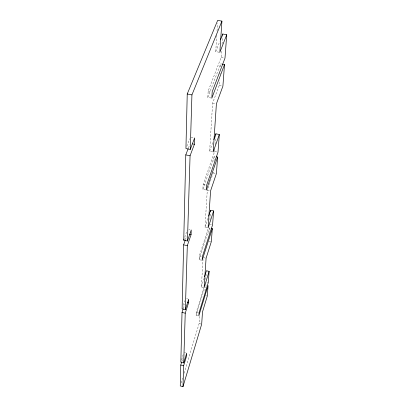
<?xml version="1.0" encoding="UTF-8"?>
<svg xmlns="http://www.w3.org/2000/svg" width="407" height="407" viewBox="0 0 407 407"><rect width="100%" height="100%" fill="white"/><g stroke="black" fill="none" stroke-linecap="round" stroke-linejoin="round"><path stroke-width="0.31" stroke-dasharray="2.04 1.53" d="M197.751 315.593L196.113 315.201L196.276 312.2L203.765 287.937M201.541 260.205L199.104 259.651L199.303 255.901L208.262 228.317M205.764 189.932L202.884 189.316L203.144 184.493L214.642 151.501L214.774 149.603M211.253 98.056L207.829 97.385L208.175 90.959L221.138 57.412L221.622 50.453M184.112 373.239L199.115 323.57L199.562 316.229M203.566 287.469L201.353 286.95L203.037 259.442M207.489 227.757L205.011 227.203L207.285 190.135L207.835 188.512M212.591 151.892L209.661 151.287L212.612 103.068L219.205 85.45L219.546 80.51M219.256 52.254L215.766 51.597L216.758 35.348M217.028 30.973L217.486 23.474M204.996 291.158L205.296 286.823M205.81 279.4L206.151 274.455M208.974 233.537L209.361 227.956L210.541 228.215M209.931 219.719L210.363 213.426M208.043 187.912L213.166 172.889L213.248 171.662M213.965 161.269L214.306 156.38L215.969 156.726M215.12 144.546L215.73 135.699M219.973 74.333L220.055 73.097M220.482 66.921L220.696 63.833L221.784 64.041M222.059 44.129L222.583 36.538M181.181 382.931L182.646 378.083M181.547 359.915L183.15 354.726M181.827 361.599L183.064 357.58M196.113 315.201L204.492 287.988M201.353 286.95L203.973 278.551M183.328 308.379L184.636 304.339M199.104 259.651L209.361 227.956M183.236 305.367L184.742 300.732M205.011 227.203L208.084 217.867M185.439 239.631L186.645 236.157M202.884 189.316L214.306 156.38M184.758 237.271L187.184 230.296M209.661 151.287L213.176 141.382M188.426 147.995L189.748 144.546M207.829 97.385L220.696 63.833M186.823 146.235L189.713 138.751M215.766 51.597L219.724 41.631M221.138 57.412L224.44 58.033M219.205 85.45L221.673 85.928M208.175 90.959L211.63 91.636M212.612 103.068L215.858 103.714M190.99 137.149L194.037 137.775M214.642 151.501L217.435 152.076M213.166 172.889L215.863 173.458M203.144 184.493L206.049 185.114M207.285 190.135L209.483 190.608M210.221 224.252L211.406 224.516M188.812 229.406L190.033 229.68M209.035 241.102L210.765 241.488M199.303 255.901L201.76 256.461M203.739 257.697L205.494 258.099M206.7 282.117L207.763 282.366M205.423 284.961L206.481 285.21M205.733 295.736L206.766 295.981M186.564 298.667L187.632 298.921M196.276 312.2L198.468 312.724M199.115 323.57L201.165 324.064M184.432 352.559L185.572 352.838"/><path stroke-width="0.61" d="M181.649 362.174L180.764 365.048L180.265 385.958L182.987 386.65L201.674 324.186L202.493 311.955L207.285 296.103L208.069 285.582L198.84 315.852L199.018 312.856L208.298 282.489L209.127 271.372L206.405 270.747L204.533 276.75M183.145 308.959L182.021 312.423L180.835 362.22L183.715 362.937L186.711 353.123L186.604 355.983L183.628 365.761L182.987 386.65M185.241 240.211L183.633 244.846L182.107 308.847L185.348 309.62L188.7 299.176L188.568 302.788L185.236 313.192L183.715 362.937M185.348 309.62L187.312 245.675L191.081 234.656L191.254 229.95L187.454 241.01L183.745 240.176L185.78 154.889L188.202 148.57M220.426 39.871L222.756 34.005L226.735 34.737L219.841 52.361L221.927 21.123L217.679 20.35L187.235 93.976L185.933 148.535L190.262 149.435L194.648 137.902L194.414 144.271L190.064 155.784L187.454 241.01M190.262 149.435L191.931 94.897L221.927 21.123M210.495 211.538L210.582 210.277L213.619 210.943L212.591 224.776L202.376 256.598L202.152 260.348L212.306 228.607L211.126 228.347M215.776 135.068L215.863 133.806L219.307 134.508L217.994 152.193L206.629 185.241L206.344 190.059L217.628 157.071L216.519 156.837M222.67 35.272L222.756 34.005M212.306 228.607L211.34 241.621L206.084 258.231L204.121 287.596L209.127 271.372M217.628 157.071L216.402 173.57L210.587 190.842L208.109 227.895L213.619 210.943M222.334 64.143L224.511 64.555L222.904 86.167L216.402 103.821L213.182 152.015L219.307 134.508M226.735 34.737L224.99 58.135L212.205 91.748L211.823 98.168L224.511 64.555M208.664 216.117L210.582 210.277M183.745 240.176L184.152 239.011M213.797 139.632L215.863 133.806M187.235 93.976L191.931 94.897M192.603 143.895L194.414 144.271M185.78 154.889L190.064 155.784M189.265 234.249L191.081 234.656M183.633 244.846L187.312 245.675M187.505 302.533L188.568 302.788M182.021 312.423L185.236 313.192M180.764 365.048L183.628 365.761"/></g></svg>
